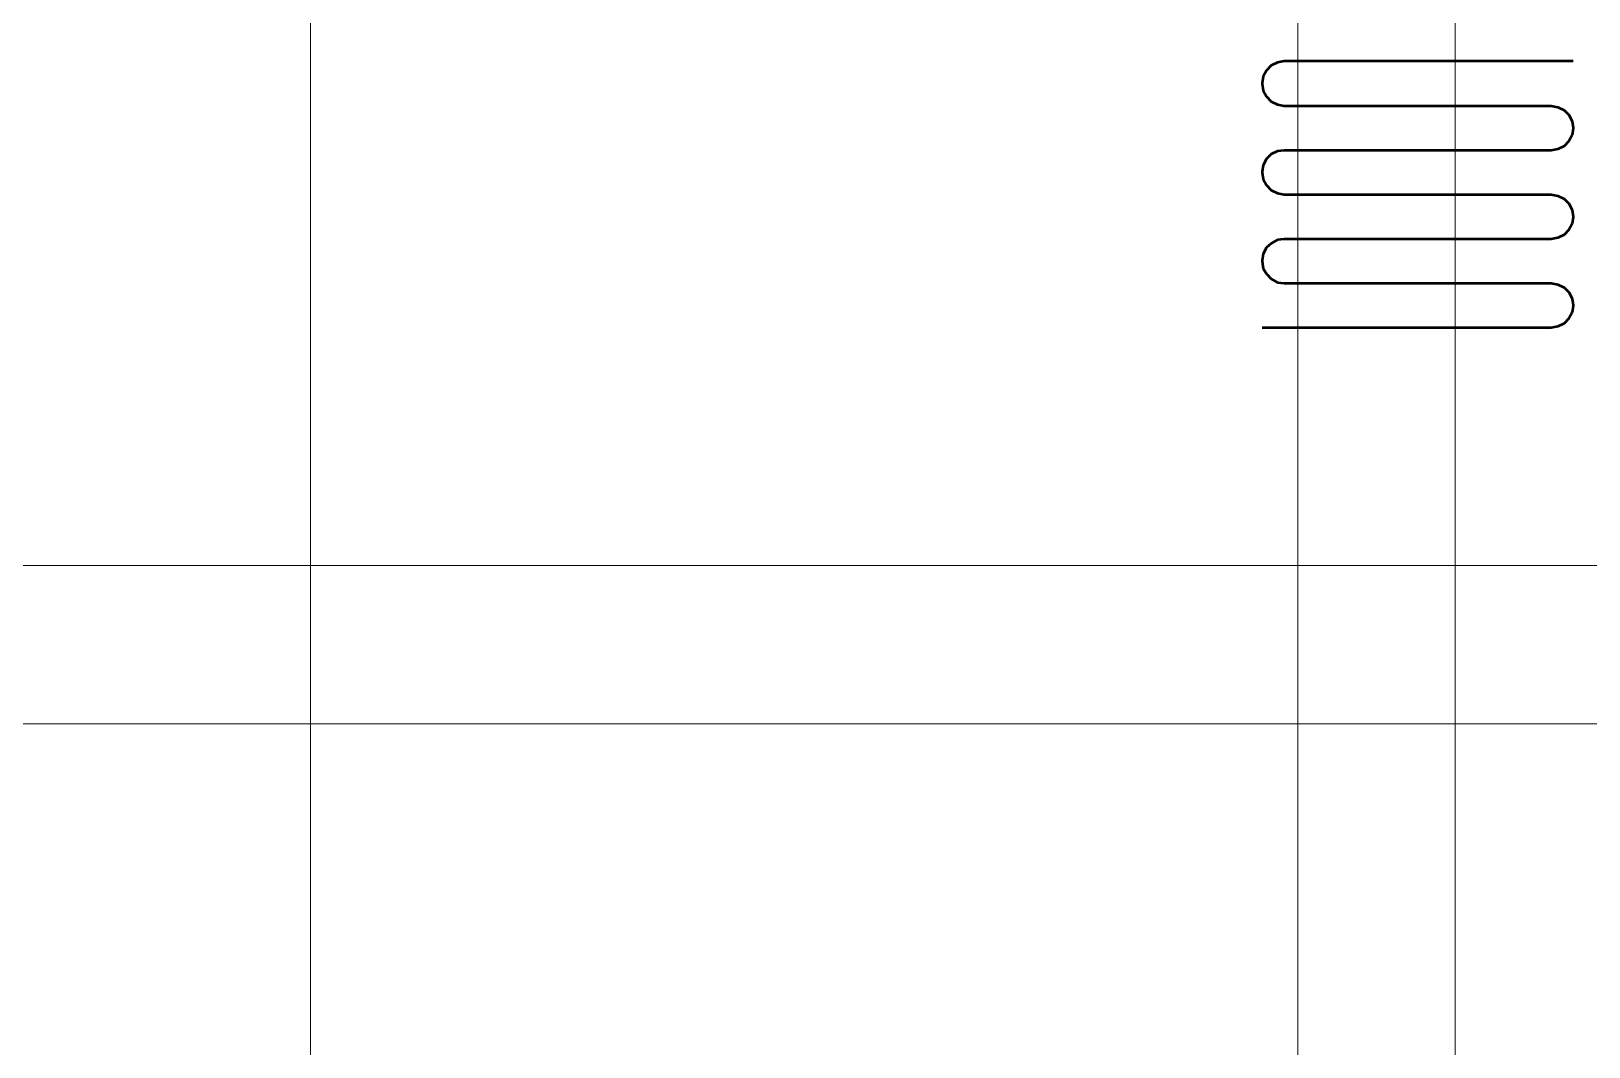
# Model space of a CAD drawing. Header units: metres. Extents: x -4.5 to 35.1, y -3.6 to 25.4.
# Drawn here: x 8.75 to 14.06, y 11.75 to 15.21 of the extents above; entities that cross this region are included whole.
import ezdxf

# ---------------------------------------------------------------- set-up
doc = ezdxf.new("R2010")
doc.units = ezdxf.units.M
doc.layers.add('New_A Stramien', color=7, linetype='Continuous', lineweight=13)
doc.layers.add('Standard', color=7, linetype='Continuous', lineweight=25)

msp = doc.modelspace()

# ---------------------------------------------------------------- linework, layer by layer
at = {"layer": 'New_A Stramien', "color": 252, "linetype": 'Continuous', "lineweight": 13}
for p, q in [((13.6, -1.8), (13.6, 23.46)), ((13.6, -1.8), (13.6, 23.46)), ((-2.8287, 12.85), (25.9613, 12.85)), ((-2.8287, 12.85), (25.9613, 12.85))]:
    msp.add_line(p, q, dxfattribs=at)
at = {"layer": 'Standard', "color": 252, "linetype": 'Continuous', "lineweight": 13}
for p, q in [((9.6986, -3.2638), (9.6986, 25.0491)), ((9.6986, -3.2638), (9.6986, 25.0491)), ((13.0633, -3.2638), (13.0633, 25.0491)), ((13.0633, -3.2638), (13.0633, 25.0491)), ((-4.1221, 13.3895), (26.8317, 13.3895)), ((-4.1221, 13.3895), (26.8317, 13.3895))]:
    msp.add_line(p, q, dxfattribs=at)
at = {"layer": 'Standard', "color": 52, "linetype": 'Continuous', "lineweight": 50}
for p, q in [((12.9729, 15.0932), (12.9563, 15.0765)), ((12.9938, 15.1036), (12.9729, 15.0932)), ((13.0167, 15.1078), (12.9938, 15.1036)), ((14.0022, 15.1078), (13.0167, 15.1078)), ((12.9459, 15.0557), (12.9417, 15.0328)), ((12.9417, 15.0328), (12.9417, 15.0307)), ((12.9417, 15.0307), (12.9459, 15.0078)), ((12.9563, 15.0765), (12.9459, 15.0557)), ((12.9459, 15.0078), (12.9563, 14.987)), ((12.9563, 14.987), (12.9729, 14.9703)), ((12.9729, 14.9703), (12.9938, 14.9599)), ((12.9938, 14.9599), (13.0167, 14.9557)), ((13.0167, 14.9557), (13.9272, 14.9557)), ((13.9272, 14.9557), (13.9501, 14.9515)), ((13.9501, 14.9515), (13.9709, 14.9411)), ((13.9709, 14.9411), (13.9876, 14.9245)), ((13.9876, 14.9245), (13.998, 14.9036)), ((13.998, 14.9036), (14.0022, 14.8807)), ((14.0022, 14.8786), (13.998, 14.8557)), ((14.0022, 14.8807), (14.0022, 14.8786)), ((13.9709, 14.8182), (13.9501, 14.8078)), ((13.9876, 14.8349), (13.9709, 14.8182)), ((13.998, 14.8557), (13.9876, 14.8349)), ((12.9563, 14.7745), (12.9459, 14.7536)), ((12.9729, 14.7911), (12.9563, 14.7745)), ((12.9938, 14.8015), (12.9729, 14.7911)), ((13.0167, 14.8036), (12.9938, 14.8015)), ((13.9272, 14.8036), (13.0167, 14.8036)), ((13.9501, 14.8078), (13.9272, 14.8036)), ((12.9459, 14.7536), (12.9417, 14.7307)), ((12.9417, 14.7307), (12.9417, 14.7286)), ((12.9417, 14.7286), (12.9459, 14.7057)), ((12.9459, 14.7057), (12.9563, 14.6849)), ((12.9563, 14.6849), (12.9729, 14.6682)), ((12.9729, 14.6682), (12.9938, 14.6578)), ((12.9938, 14.6578), (13.0167, 14.6536)), ((13.0167, 14.6536), (13.9272, 14.6536)), ((13.9272, 14.6536), (13.9501, 14.6494)), ((13.9501, 14.6494), (13.9709, 14.639)), ((13.9709, 14.639), (13.9876, 14.6224)), ((13.9876, 14.6224), (13.998, 14.6015)), ((13.998, 14.6015), (14.0022, 14.5786)), ((13.998, 14.5536), (13.9876, 14.5328)), ((14.0022, 14.5765), (13.998, 14.5536)), ((14.0022, 14.5786), (14.0022, 14.5765)), ((12.9938, 14.4994), (12.9729, 14.4869)), ((13.0167, 14.5015), (12.9938, 14.4994)), ((13.9272, 14.5015), (13.0167, 14.5015)), ((13.9501, 14.5057), (13.9272, 14.5015)), ((13.9709, 14.5161), (13.9501, 14.5057)), ((13.9876, 14.5328), (13.9709, 14.5161)), ((12.9459, 14.4515), (12.9417, 14.4286)), ((12.9563, 14.4724), (12.9459, 14.4515)), ((12.9729, 14.4869), (12.9563, 14.4724)), ((12.9417, 14.4286), (12.9417, 14.4265)), ((12.9417, 14.4265), (12.9459, 14.4015)), ((12.9459, 14.4015), (12.9563, 14.3827)), ((12.9563, 14.3827), (12.9729, 14.3661)), ((12.9729, 14.3661), (12.9938, 14.3536)), ((12.9938, 14.3536), (13.0167, 14.3515)), ((13.0167, 14.3515), (13.9272, 14.3515)), ((13.9272, 14.3515), (13.9501, 14.3473)), ((13.9501, 14.3473), (13.9709, 14.3369)), ((13.9709, 14.3369), (13.9876, 14.3202)), ((13.9876, 14.3202), (13.998, 14.2994)), ((13.998, 14.2994), (14.0022, 14.2765)), ((13.9876, 14.2307), (13.9709, 14.214)), ((13.998, 14.2515), (13.9876, 14.2307)), ((14.0022, 14.2744), (13.998, 14.2515)), ((14.0022, 14.2765), (14.0022, 14.2744)), ((13.9272, 14.1994), (12.9417, 14.1994)), ((13.9501, 14.2036), (13.9272, 14.1994)), ((13.9709, 14.214), (13.9501, 14.2036))]:
    msp.add_line(p, q, dxfattribs=at)

doc.saveas('drawing.dxf')
